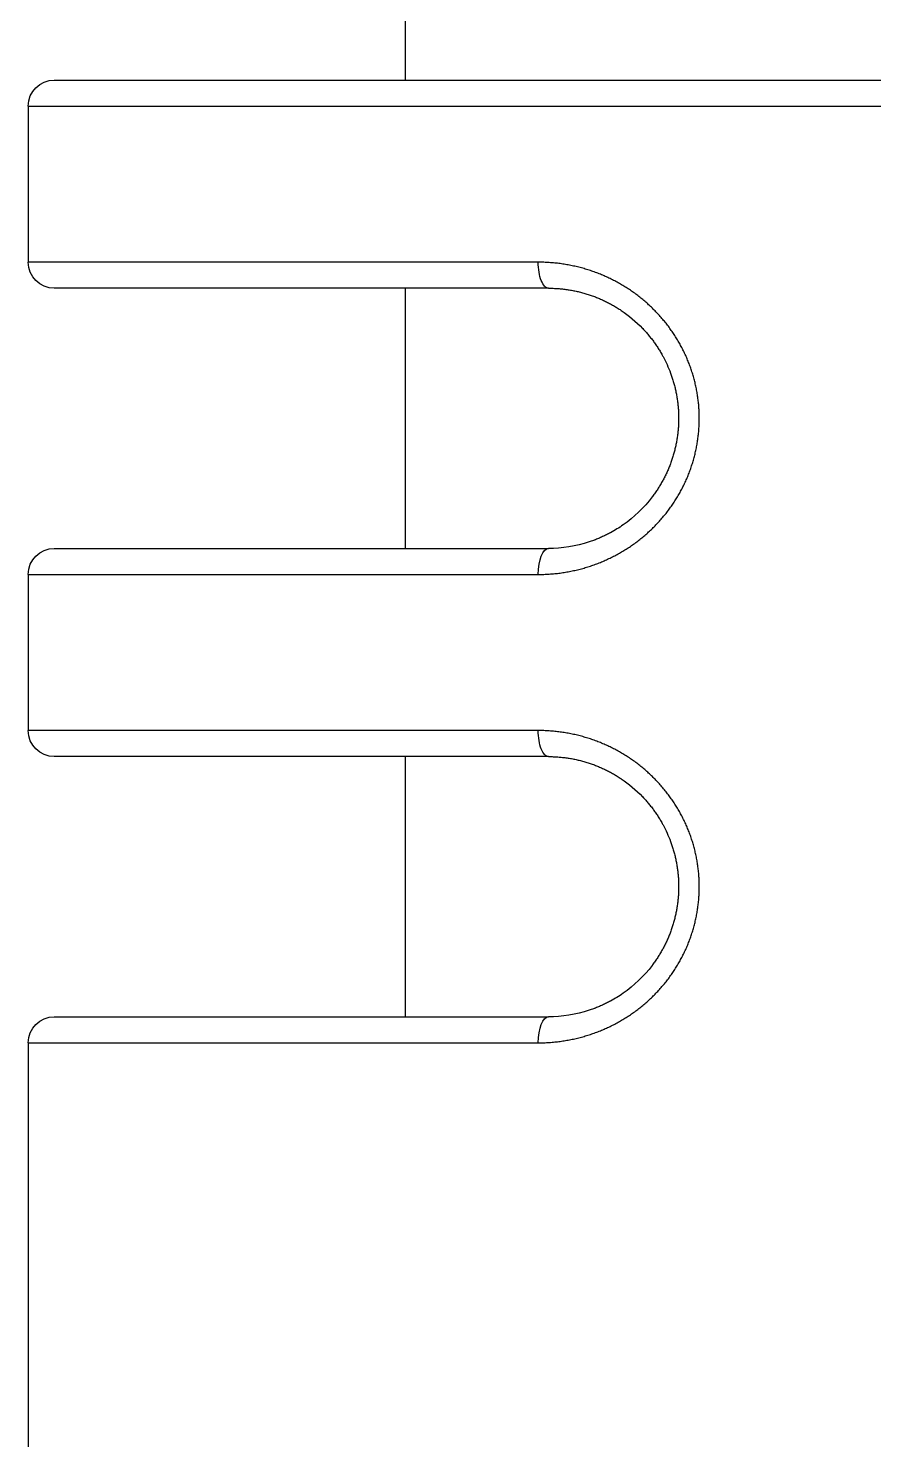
# Model space of a CAD drawing. Header units: millimetres. Extents: x 5401 to 6241, y 1473 to 2067.
# Drawn here: x 5533.2 to 5536.45, y 1608.01 to 1613.44 of the extents above; entities that cross this region are included whole.
import ezdxf

# ---------------------------------------------------------------- set-up
doc = ezdxf.new("R2010")
doc.units = ezdxf.units.MM

msp = doc.modelspace()

# ---------------------------------------------------------------- linework, layer by layer
for p, q in [((5534.6475, 1613.2368), (5534.6475, 1652.8124)), ((5533.2975, 1613.2368), (5539.5975, 1613.2368)), ((5533.1975, 1613.1368), (5539.6975, 1613.1368)), ((5533.1975, 1613.1368), (5533.1975, 1612.5368)), ((5535.1578, 1612.5368), (5533.1975, 1612.5368)), ((5535.1975, 1612.4368), (5533.2975, 1612.4368)), ((5534.6475, 1611.4368), (5534.6475, 1612.4368)), ((5533.2975, 1611.4368), (5535.1975, 1611.4368)), ((5533.1975, 1611.3368), (5535.1578, 1611.3368)), ((5533.1975, 1611.3368), (5533.1975, 1610.7368)), ((5535.1578, 1610.7368), (5533.1975, 1610.7368)), ((5535.1975, 1610.6368), (5533.2975, 1610.6368)), ((5534.6475, 1609.6368), (5534.6475, 1610.6368)), ((5533.2975, 1609.6368), (5535.1975, 1609.6368)), ((5533.1975, 1609.5368), (5535.1578, 1609.5368)), ((5533.1975, 1609.5368), (5533.1975, 1607.4368))]:
    msp.add_line(p, q)
at = {"extrusion": (0, 0, -1)}
for centre, start, end in [((-5533.2975, 1613.1368), 0, 90), ((-5533.2975, 1612.5368), 270, 0), ((-5533.2975, 1611.3368), 0, 90), ((-5533.2975, 1610.7368), 270, 0), ((-5533.2975, 1609.5368), 0, 90)]:
    msp.add_arc(centre, 0.1, start, end, dxfattribs=at)
for centre, start_param, end_param in [((5535.1975, 1612.5368), 0.000007, 1.570808), ((5535.1975, 1611.3368), 1.570796, 3.141589), ((5535.1975, 1610.7368), 0.000009, 1.570808), ((5535.1975, 1609.5368), 1.570796, 3.141589)]:
    msp.add_ellipse(centre, major_axis=(0, -0.1), ratio=0.396825, start_param=start_param, end_param=end_param, dxfattribs=at)
for points, knots in [([(5535.1578, 1611.3368), (5535.1613, 1611.3368), (5535.1684, 1611.3368), (5535.179, 1611.3371), (5535.1896, 1611.3375), (5535.2002, 1611.3382), (5535.2108, 1611.3389), (5535.2213, 1611.3399), (5535.2317, 1611.341), (5535.2422, 1611.3423), (5535.2525, 1611.3438), (5535.2629, 1611.3455), (5535.2732, 1611.3473), (5535.2834, 1611.3492), (5535.2936, 1611.3514), (5535.3037, 1611.3537), (5535.3138, 1611.3561), (5535.3238, 1611.3587), (5535.3337, 1611.3615), (5535.3436, 1611.3644), (5535.3534, 1611.3675), (5535.3632, 1611.3707), (5535.3728, 1611.3741), (5535.3824, 1611.3776), (5535.3919, 1611.3813), (5535.4014, 1611.3851), (5535.4107, 1611.3891), (5535.42, 1611.3932), (5535.4292, 1611.3975), (5535.4384, 1611.4019), (5535.4474, 1611.4064), (5535.4563, 1611.4111), (5535.4652, 1611.4159), (5535.4739, 1611.4209), (5535.4826, 1611.426), (5535.4912, 1611.4312), (5535.4996, 1611.4365), (5535.508, 1611.442), (5535.5163, 1611.4476), (5535.5244, 1611.4533), (5535.5325, 1611.4591), (5535.5404, 1611.4651), (5535.5483, 1611.4712), (5535.556, 1611.4774), (5535.5636, 1611.4837), (5535.5712, 1611.4901), (5535.5786, 1611.4966), (5535.5858, 1611.5033), (5535.593, 1611.51), (5535.6, 1611.5169), (5535.607, 1611.5239), (5535.6138, 1611.5309), (5535.6204, 1611.5381), (5535.627, 1611.5453), (5535.6334, 1611.5527), (5535.6398, 1611.5602), (5535.6459, 1611.5678), (5535.652, 1611.5754), (5535.658, 1611.5832), (5535.6638, 1611.591), (5535.6694, 1611.5989), (5535.675, 1611.607), (5535.6803, 1611.615), (5535.6856, 1611.6232), (5535.6907, 1611.6314), (5535.6957, 1611.6397), (5535.7005, 1611.6481), (5535.7052, 1611.6565), (5535.7097, 1611.665), (5535.7142, 1611.6736), (5535.7184, 1611.6823), (5535.7225, 1611.691), (5535.7265, 1611.6998), (5535.7304, 1611.7086), (5535.734, 1611.7175), (5535.7376, 1611.7264), (5535.741, 1611.7354), (5535.7442, 1611.7445), (5535.7473, 1611.7536), (5535.7502, 1611.7627), (5535.753, 1611.7719), (5535.7557, 1611.7811), (5535.7582, 1611.7904), (5535.7605, 1611.7996), (5535.7627, 1611.8089), (5535.7647, 1611.8183), (5535.7665, 1611.8277), (5535.7683, 1611.8371), (5535.7698, 1611.8465), (5535.7712, 1611.856), (5535.7725, 1611.8654), (5535.7736, 1611.8749), (5535.7745, 1611.8844), (5535.7753, 1611.8939), (5535.7759, 1611.9035), (5535.7764, 1611.913), (5535.7767, 1611.9225), (5535.7768, 1611.932), (5535.7768, 1611.9416), (5535.7767, 1611.9511), (5535.7764, 1611.9607), (5535.7759, 1611.9702), (5535.7753, 1611.9798), (5535.7745, 1611.9893), (5535.7735, 1611.9988), (5535.7725, 1612.0083), (5535.7712, 1612.0177), (5535.7698, 1612.0272), (5535.7683, 1612.0366), (5535.7665, 1612.0459), (5535.7647, 1612.0553), (5535.7627, 1612.0646), (5535.7605, 1612.0739), (5535.7582, 1612.0832), (5535.7557, 1612.0925), (5535.753, 1612.1017), (5535.7502, 1612.1109), (5535.7473, 1612.12), (5535.7442, 1612.1291), (5535.7409, 1612.1382), (5535.7376, 1612.1472), (5535.734, 1612.1561), (5535.7303, 1612.165), (5535.7265, 1612.1738), (5535.7225, 1612.1826), (5535.7184, 1612.1913), (5535.7142, 1612.1999), (5535.7097, 1612.2085), (5535.7052, 1612.217), (5535.7005, 1612.2255), (5535.6957, 1612.2339), (5535.6907, 1612.2422), (5535.6856, 1612.2504), (5535.6803, 1612.2586), (5535.6749, 1612.2666), (5535.6694, 1612.2746), (5535.6637, 1612.2826), (5535.6579, 1612.2904), (5535.652, 1612.2981), (5535.646, 1612.3058), (5535.6398, 1612.3133), (5535.6335, 1612.3208), (5535.627, 1612.3282), (5535.6205, 1612.3354), (5535.6138, 1612.3426), (5535.607, 1612.3496), (5535.6001, 1612.3566), (5535.5931, 1612.3634), (5535.5859, 1612.3702), (5535.5786, 1612.3768), (5535.5712, 1612.3834), (5535.5637, 1612.3898), (5535.5561, 1612.3961), (5535.5483, 1612.4023), (5535.5405, 1612.4084), (5535.5325, 1612.4144), (5535.5245, 1612.4202), (5535.5163, 1612.4259), (5535.5081, 1612.4315), (5535.4997, 1612.437), (5535.4912, 1612.4423), (5535.4827, 1612.4476), (5535.474, 1612.4526), (5535.4652, 1612.4576), (5535.4564, 1612.4624), (5535.4474, 1612.4671), (5535.4384, 1612.4716), (5535.4293, 1612.476), (5535.4201, 1612.4803), (5535.4108, 1612.4844), (5535.4014, 1612.4884), (5535.392, 1612.4922), (5535.3824, 1612.4959), (5535.3728, 1612.4994), (5535.3632, 1612.5028), (5535.3534, 1612.5061), (5535.3436, 1612.5091), (5535.3337, 1612.5121), (5535.3238, 1612.5148), (5535.3137, 1612.5175), (5535.3037, 1612.5199), (5535.2935, 1612.5222), (5535.2834, 1612.5243), (5535.2731, 1612.5263), (5535.2628, 1612.5281), (5535.2525, 1612.5297), (5535.2421, 1612.5312), (5535.2317, 1612.5325), (5535.2212, 1612.5336), (5535.2107, 1612.5346), (5535.2002, 1612.5354), (5535.1896, 1612.536), (5535.179, 1612.5365), (5535.1684, 1612.5367), (5535.1613, 1612.5368), (5535.1578, 1612.5368)], [0, 0, 0, 0, 0.0051813, 0.0103627, 0.015544, 0.0207254, 0.0259067, 0.0310881, 0.0362694, 0.0414508, 0.0466321, 0.0518135, 0.0569948, 0.0621762, 0.0673575, 0.0725389, 0.0777202, 0.0829016, 0.0880829, 0.0932642, 0.0984456, 0.1036269, 0.1088083, 0.1139896, 0.119171, 0.1243523, 0.1295337, 0.134715, 0.1398964, 0.1450777, 0.1502591, 0.1554404, 0.1606218, 0.1658031, 0.1709845, 0.1761658, 0.1813472, 0.1865285, 0.1917098, 0.1968912, 0.2020725, 0.2072539, 0.2124352, 0.2176166, 0.2227979, 0.2279793, 0.2331606, 0.238342, 0.2435233, 0.2487047, 0.253886, 0.2590674, 0.2642487, 0.2694301, 0.2746114, 0.2797927, 0.2849741, 0.2901554, 0.2953368, 0.3005181, 0.3056995, 0.3108808, 0.3160622, 0.3212435, 0.3264249, 0.3316062, 0.3367876, 0.3419689, 0.3471503, 0.3523316, 0.357513, 0.3626943, 0.3678756, 0.373057, 0.3782383, 0.3834197, 0.388601, 0.3937824, 0.3989637, 0.4041451, 0.4093264, 0.4145078, 0.4196891, 0.4248705, 0.4300518, 0.4352332, 0.4404145, 0.4455959, 0.4507772, 0.4559585, 0.4611399, 0.4663212, 0.4715026, 0.4766839, 0.4818653, 0.4870466, 0.492228, 0.4974093, 0.5025907, 0.507772, 0.5129534, 0.5181347, 0.5233161, 0.5284974, 0.5336788, 0.5388601, 0.5440415, 0.5492228, 0.5544041, 0.5595855, 0.5647668, 0.5699482, 0.5751295, 0.5803109, 0.5854922, 0.5906736, 0.5958549, 0.6010363, 0.6062176, 0.611399, 0.6165803, 0.6217617, 0.626943, 0.6321244, 0.6373057, 0.642487, 0.6476684, 0.6528497, 0.6580311, 0.6632124, 0.6683938, 0.6735751, 0.6787565, 0.6839378, 0.6891192, 0.6943005, 0.6994819, 0.7046632, 0.7098446, 0.7150259, 0.7202073, 0.7253886, 0.7305699, 0.7357513, 0.7409326, 0.746114, 0.7512953, 0.7564767, 0.761658, 0.7668394, 0.7720207, 0.7772021, 0.7823834, 0.7875648, 0.7927461, 0.7979275, 0.8031088, 0.8082902, 0.8134715, 0.8186528, 0.8238342, 0.8290155, 0.8341969, 0.8393782, 0.8445596, 0.8497409, 0.8549223, 0.8601036, 0.865285, 0.8704663, 0.8756477, 0.880829, 0.8860104, 0.8911917, 0.8963731, 0.9015544, 0.9067358, 0.9119171, 0.9170984, 0.9222798, 0.9274611, 0.9326425, 0.9378238, 0.9430052, 0.9481865, 0.9533679, 0.9585492, 0.9637306, 0.9689119, 0.9740933, 0.9792746, 0.984456, 0.9896373, 0.9948187, 1, 1, 1, 1]), ([(5535.1975, 1612.4368), (5535.2005, 1612.4368), (5535.2065, 1612.4367), (5535.2154, 1612.4365), (5535.2243, 1612.4361), (5535.2332, 1612.4355), (5535.2421, 1612.4348), (5535.2509, 1612.4339), (5535.2597, 1612.4329), (5535.2685, 1612.4317), (5535.2772, 1612.4304), (5535.2858, 1612.4289), (5535.2945, 1612.4273), (5535.303, 1612.4255), (5535.3115, 1612.4236), (5535.32, 1612.4216), (5535.3284, 1612.4194), (5535.3368, 1612.417), (5535.3451, 1612.4145), (5535.3533, 1612.4119), (5535.3615, 1612.4091), (5535.3696, 1612.4062), (5535.3777, 1612.4032), (5535.3857, 1612.4), (5535.3936, 1612.3967), (5535.4014, 1612.3933), (5535.4092, 1612.3898), (5535.4169, 1612.3861), (5535.4246, 1612.3823), (5535.4321, 1612.3783), (5535.4396, 1612.3743), (5535.447, 1612.3701), (5535.4543, 1612.3658), (5535.4616, 1612.3614), (5535.4687, 1612.3568), (5535.4738, 1612.3535), (5535.4764, 1612.3517), (5535.4767, 1612.3515)], [0.0000003, 0.0000003, 0.0000003, 0.0000003, 0.0108696, 0.0217391, 0.0326087, 0.0434783, 0.0543478, 0.0652174, 0.076087, 0.0869565, 0.0978261, 0.1086957, 0.1195652, 0.1304348, 0.1413043, 0.1521739, 0.1630435, 0.173913, 0.1847826, 0.1956522, 0.2065217, 0.2173913, 0.2282609, 0.2391304, 0.25, 0.2608696, 0.2717391, 0.2826087, 0.2934783, 0.3043478, 0.3152174, 0.326087, 0.3369565, 0.3478261, 0.3586957, 0.3695652, 0.371007, 0.371007, 0.371007, 0.371007]), ([(5535.5589, 1612.2823), (5535.5591, 1612.282), (5535.5613, 1612.2798), (5535.5654, 1612.2754), (5535.571, 1612.2692), (5535.5766, 1612.2629), (5535.582, 1612.2564), (5535.5873, 1612.2499), (5535.5925, 1612.2433), (5535.5977, 1612.2366), (5535.6027, 1612.2298), (5535.6075, 1612.2229), (5535.6123, 1612.216), (5535.617, 1612.2089), (5535.6215, 1612.2018), (5535.6259, 1612.1946), (5535.6302, 1612.1873), (5535.6341, 1612.1805), (5535.6365, 1612.1762), (5535.6375, 1612.1743)], [0.5095942, 0.5095942, 0.5095942, 0.5095942, 0.5108696, 0.5217391, 0.5326087, 0.5434783, 0.5543478, 0.5652174, 0.576087, 0.5869565, 0.5978261, 0.6086957, 0.6195652, 0.6304348, 0.6413043, 0.6521739, 0.6630435, 0.673913, 0.6823139, 0.6823139, 0.6823139, 0.6823139]), ([(5535.6662, 1612.1108), (5535.6672, 1612.1082), (5535.6691, 1612.103), (5535.6718, 1612.095), (5535.6744, 1612.087), (5535.6769, 1612.0789), (5535.6792, 1612.0707), (5535.6814, 1612.0625), (5535.6835, 1612.0543), (5535.6854, 1612.0461), (5535.6872, 1612.0378), (5535.6888, 1612.0295), (5535.6903, 1612.0212), (5535.6917, 1612.0128), (5535.6929, 1612.0044), (5535.694, 1611.996), (5535.6949, 1611.9876), (5535.6957, 1611.9791), (5535.6964, 1611.9707), (5535.6969, 1611.9622), (5535.6972, 1611.9537), (5535.6974, 1611.9452), (5535.6975, 1611.9396), (5535.6975, 1611.9368)], [0.7719771, 0.7719771, 0.7719771, 0.7719771, 0.7826087, 0.7934783, 0.8043478, 0.8152174, 0.826087, 0.8369565, 0.8478261, 0.8586957, 0.8695652, 0.8804348, 0.8913043, 0.9021739, 0.9130435, 0.923913, 0.9347826, 0.9456522, 0.9565217, 0.9673913, 0.9782609, 0.9891304, 1, 1, 1, 1]), ([(5535.6975, 1611.9368), (5535.6975, 1611.9339), (5535.6975, 1611.9311), (5535.6974, 1611.9283), (5535.6974, 1611.9254), (5535.6973, 1611.9226), (5535.6972, 1611.9198), (5535.6971, 1611.917), (5535.697, 1611.9141), (5535.6968, 1611.9113), (5535.6967, 1611.9085), (5535.6965, 1611.9057), (5535.6963, 1611.9028), (5535.6961, 1611.9), (5535.6959, 1611.8972), (5535.6957, 1611.8944), (5535.6954, 1611.8916), (5535.6952, 1611.8888), (5535.6949, 1611.886), (5535.6946, 1611.8831), (5535.6943, 1611.8803), (5535.694, 1611.8775), (5535.6936, 1611.8747), (5535.6933, 1611.8719), (5535.6929, 1611.8691), (5535.6925, 1611.8663), (5535.6921, 1611.8635), (5535.6917, 1611.8607), (5535.6912, 1611.8579), (5535.6908, 1611.8551), (5535.6903, 1611.8523), (5535.6898, 1611.8496), (5535.6893, 1611.8468), (5535.6888, 1611.844), (5535.6883, 1611.8412), (5535.6877, 1611.8384), (5535.6872, 1611.8357), (5535.6866, 1611.8329), (5535.686, 1611.8302), (5535.6854, 1611.8274), (5535.6848, 1611.8246), (5535.6841, 1611.8219), (5535.6834, 1611.8192), (5535.6828, 1611.8164), (5535.6821, 1611.8137), (5535.6814, 1611.8109), (5535.6807, 1611.8082), (5535.6799, 1611.8055), (5535.6792, 1611.8028), (5535.6784, 1611.8), (5535.6776, 1611.7973), (5535.6768, 1611.7946), (5535.676, 1611.7919), (5535.6752, 1611.7892), (5535.6744, 1611.7865), (5535.6735, 1611.7838), (5535.6726, 1611.7811), (5535.6718, 1611.7785), (5535.6709, 1611.7758), (5535.6699, 1611.7731), (5535.669, 1611.7705), (5535.6681, 1611.7678), (5535.6671, 1611.7651), (5535.6661, 1611.7625), (5535.6651, 1611.7599), (5535.6641, 1611.7572), (5535.6631, 1611.7546), (5535.6621, 1611.752), (5535.661, 1611.7494), (5535.66, 1611.7467), (5535.6589, 1611.7441), (5535.6578, 1611.7415), (5535.6567, 1611.739), (5535.6556, 1611.7364), (5535.6544, 1611.7338), (5535.6533, 1611.7312), (5535.6521, 1611.7287), (5535.6509, 1611.7261), (5535.6497, 1611.7235), (5535.6485, 1611.721), (5535.6473, 1611.7185), (5535.6461, 1611.7159), (5535.6448, 1611.7134), (5535.6436, 1611.7109), (5535.6423, 1611.7084), (5535.641, 1611.7059), (5535.6397, 1611.7034), (5535.6384, 1611.7009), (5535.637, 1611.6984), (5535.6357, 1611.696), (5535.6343, 1611.6935), (5535.6329, 1611.691), (5535.6315, 1611.6886), (5535.6301, 1611.6862), (5535.6287, 1611.6837), (5535.6273, 1611.6813), (5535.6258, 1611.6789), (5535.6244, 1611.6765), (5535.6229, 1611.6741), (5535.6214, 1611.6717), (5535.6199, 1611.6693), (5535.6184, 1611.667), (5535.6169, 1611.6646), (5535.6154, 1611.6622), (5535.6138, 1611.6599), (5535.6123, 1611.6576), (5535.6107, 1611.6552), (5535.6091, 1611.6529), (5535.6075, 1611.6506), (5535.6059, 1611.6483), (5535.6042, 1611.646), (5535.6026, 1611.6437), (5535.601, 1611.6414), (5535.5993, 1611.6392), (5535.5976, 1611.6369), (5535.597, 1611.6361), (5535.5964, 1611.6353), (5535.5958, 1611.6345)], [0, 0, 0, 0, 0.0108696, 0.0108696, 0.0108696, 0.0217391, 0.0217391, 0.0217391, 0.0326087, 0.0326087, 0.0326087, 0.0434783, 0.0434783, 0.0434783, 0.0543478, 0.0543478, 0.0543478, 0.0652174, 0.0652174, 0.0652174, 0.076087, 0.076087, 0.076087, 0.0869565, 0.0869565, 0.0869565, 0.0978261, 0.0978261, 0.0978261, 0.1086957, 0.1086957, 0.1086957, 0.1195652, 0.1195652, 0.1195652, 0.1304348, 0.1304348, 0.1304348, 0.1413043, 0.1413043, 0.1413043, 0.1521739, 0.1521739, 0.1521739, 0.1630435, 0.1630435, 0.1630435, 0.173913, 0.173913, 0.173913, 0.1847826, 0.1847826, 0.1847826, 0.1956522, 0.1956522, 0.1956522, 0.2065217, 0.2065217, 0.2065217, 0.2173913, 0.2173913, 0.2173913, 0.2282609, 0.2282609, 0.2282609, 0.2391304, 0.2391304, 0.2391304, 0.25, 0.25, 0.25, 0.2608696, 0.2608696, 0.2608696, 0.2717391, 0.2717391, 0.2717391, 0.2826087, 0.2826087, 0.2826087, 0.2934783, 0.2934783, 0.2934783, 0.3043478, 0.3043478, 0.3043478, 0.3152174, 0.3152174, 0.3152174, 0.326087, 0.326087, 0.326087, 0.3369565, 0.3369565, 0.3369565, 0.3478261, 0.3478261, 0.3478261, 0.3586957, 0.3586957, 0.3586957, 0.3695652, 0.3695652, 0.3695652, 0.3804348, 0.3804348, 0.3804348, 0.3913043, 0.3913043, 0.3913043, 0.4021739, 0.4021739, 0.4021739, 0.4130435, 0.4130435, 0.4130435, 0.4169062, 0.4169062, 0.4169062, 0.4169062]), ([(5535.5958, 1611.6345), (5535.5642, 1611.5929), (5535.5258, 1611.5562), (5535.4685, 1611.5162), (5535.4524, 1611.5063), (5535.436, 1611.4973)], [0, 0, 0, 0, 0.01594808, 0.01594808, 0.02186984, 0.02186984, 0.02186984, 0.02186984]), ([(5535.436, 1611.4973), (5535.4347, 1611.4966), (5535.4334, 1611.4959), (5535.4321, 1611.4952), (5535.4296, 1611.4939), (5535.427, 1611.4926), (5535.4245, 1611.4913), (5535.422, 1611.49), (5535.4194, 1611.4887), (5535.4169, 1611.4875), (5535.4143, 1611.4862), (5535.4117, 1611.485), (5535.4092, 1611.4838), (5535.4066, 1611.4826), (5535.404, 1611.4814), (5535.4014, 1611.4802), (5535.3988, 1611.4791), (5535.3962, 1611.4779), (5535.3935, 1611.4768), (5535.3909, 1611.4757), (5535.3883, 1611.4746), (5535.3856, 1611.4735), (5535.383, 1611.4725), (5535.3803, 1611.4714), (5535.3777, 1611.4704), (5535.3763, 1611.4698), (5535.3749, 1611.4693), (5535.3735, 1611.4688)], [0.6899474, 0.6899474, 0.6899474, 0.6899474, 0.69565217, 0.69565217, 0.69565217, 0.70652174, 0.70652174, 0.70652174, 0.7173913, 0.7173913, 0.7173913, 0.72826087, 0.72826087, 0.72826087, 0.73913043, 0.73913043, 0.73913043, 0.75, 0.75, 0.75, 0.76086957, 0.76086957, 0.76086957, 0.77173913, 0.77173913, 0.77173913, 0.77733645, 0.77733645, 0.77733645, 0.77733645]), ([(5535.3735, 1611.4688), (5535.3223, 1611.4495), (5535.2685, 1611.4391), (5535.2099, 1611.4369), (5535.2037, 1611.4368), (5535.1975, 1611.4368)], [0, 0, 0, 0, 0.0176229, 0.0176229, 0.0197268, 0.0197268, 0.0197268, 0.0197268]), ([(5535.1578, 1609.5368), (5535.1613, 1609.5368), (5535.1684, 1609.5368), (5535.179, 1609.5371), (5535.1896, 1609.5375), (5535.2002, 1609.5382), (5535.2108, 1609.5389), (5535.2213, 1609.5399), (5535.2317, 1609.541), (5535.2422, 1609.5423), (5535.2525, 1609.5438), (5535.2629, 1609.5455), (5535.2732, 1609.5473), (5535.2834, 1609.5492), (5535.2936, 1609.5514), (5535.3037, 1609.5537), (5535.3138, 1609.5561), (5535.3238, 1609.5587), (5535.3337, 1609.5615), (5535.3436, 1609.5644), (5535.3534, 1609.5675), (5535.3632, 1609.5707), (5535.3728, 1609.5741), (5535.3824, 1609.5776), (5535.3919, 1609.5813), (5535.4014, 1609.5851), (5535.4107, 1609.5891), (5535.42, 1609.5932), (5535.4292, 1609.5975), (5535.4384, 1609.6019), (5535.4474, 1609.6064), (5535.4563, 1609.6111), (5535.4652, 1609.6159), (5535.4739, 1609.6209), (5535.4826, 1609.626), (5535.4912, 1609.6312), (5535.4996, 1609.6365), (5535.508, 1609.642), (5535.5163, 1609.6476), (5535.5244, 1609.6533), (5535.5325, 1609.6591), (5535.5404, 1609.6651), (5535.5483, 1609.6712), (5535.556, 1609.6774), (5535.5636, 1609.6837), (5535.5712, 1609.6901), (5535.5786, 1609.6966), (5535.5858, 1609.7033), (5535.593, 1609.71), (5535.6, 1609.7169), (5535.607, 1609.7239), (5535.6138, 1609.7309), (5535.6204, 1609.7381), (5535.627, 1609.7453), (5535.6334, 1609.7527), (5535.6398, 1609.7602), (5535.6459, 1609.7678), (5535.652, 1609.7754), (5535.658, 1609.7832), (5535.6638, 1609.791), (5535.6694, 1609.7989), (5535.675, 1609.807), (5535.6803, 1609.815), (5535.6856, 1609.8232), (5535.6907, 1609.8314), (5535.6957, 1609.8397), (5535.7005, 1609.8481), (5535.7052, 1609.8565), (5535.7097, 1609.865), (5535.7142, 1609.8736), (5535.7184, 1609.8823), (5535.7225, 1609.891), (5535.7265, 1609.8998), (5535.7304, 1609.9086), (5535.734, 1609.9175), (5535.7376, 1609.9264), (5535.741, 1609.9354), (5535.7442, 1609.9445), (5535.7473, 1609.9536), (5535.7502, 1609.9627), (5535.753, 1609.9719), (5535.7557, 1609.9811), (5535.7582, 1609.9904), (5535.7605, 1609.9996), (5535.7627, 1610.0089), (5535.7647, 1610.0183), (5535.7665, 1610.0277), (5535.7683, 1610.0371), (5535.7698, 1610.0465), (5535.7712, 1610.056), (5535.7725, 1610.0654), (5535.7736, 1610.0749), (5535.7745, 1610.0844), (5535.7753, 1610.0939), (5535.7759, 1610.1035), (5535.7764, 1610.113), (5535.7767, 1610.1225), (5535.7768, 1610.132), (5535.7768, 1610.1416), (5535.7767, 1610.1511), (5535.7764, 1610.1607), (5535.7759, 1610.1702), (5535.7753, 1610.1798), (5535.7745, 1610.1893), (5535.7735, 1610.1988), (5535.7725, 1610.2083), (5535.7712, 1610.2177), (5535.7698, 1610.2272), (5535.7683, 1610.2366), (5535.7665, 1610.2459), (5535.7647, 1610.2553), (5535.7627, 1610.2646), (5535.7605, 1610.2739), (5535.7582, 1610.2832), (5535.7557, 1610.2925), (5535.753, 1610.3017), (5535.7502, 1610.3109), (5535.7473, 1610.32), (5535.7442, 1610.3291), (5535.7409, 1610.3382), (5535.7376, 1610.3472), (5535.734, 1610.3561), (5535.7303, 1610.365), (5535.7265, 1610.3738), (5535.7225, 1610.3826), (5535.7184, 1610.3913), (5535.7142, 1610.3999), (5535.7097, 1610.4085), (5535.7052, 1610.417), (5535.7005, 1610.4255), (5535.6957, 1610.4339), (5535.6907, 1610.4422), (5535.6856, 1610.4504), (5535.6803, 1610.4586), (5535.6749, 1610.4666), (5535.6694, 1610.4746), (5535.6637, 1610.4826), (5535.6579, 1610.4904), (5535.652, 1610.4981), (5535.646, 1610.5058), (5535.6398, 1610.5133), (5535.6335, 1610.5208), (5535.627, 1610.5282), (5535.6205, 1610.5354), (5535.6138, 1610.5426), (5535.607, 1610.5496), (5535.6001, 1610.5566), (5535.5931, 1610.5634), (5535.5859, 1610.5702), (5535.5786, 1610.5768), (5535.5712, 1610.5834), (5535.5637, 1610.5898), (5535.5561, 1610.5961), (5535.5483, 1610.6023), (5535.5405, 1610.6084), (5535.5325, 1610.6144), (5535.5245, 1610.6202), (5535.5163, 1610.6259), (5535.5081, 1610.6315), (5535.4997, 1610.637), (5535.4912, 1610.6423), (5535.4827, 1610.6476), (5535.474, 1610.6526), (5535.4652, 1610.6576), (5535.4564, 1610.6624), (5535.4474, 1610.6671), (5535.4384, 1610.6716), (5535.4293, 1610.676), (5535.4201, 1610.6803), (5535.4108, 1610.6844), (5535.4014, 1610.6884), (5535.392, 1610.6922), (5535.3824, 1610.6959), (5535.3728, 1610.6994), (5535.3632, 1610.7028), (5535.3534, 1610.7061), (5535.3436, 1610.7091), (5535.3337, 1610.7121), (5535.3238, 1610.7148), (5535.3137, 1610.7175), (5535.3037, 1610.7199), (5535.2935, 1610.7222), (5535.2834, 1610.7243), (5535.2731, 1610.7263), (5535.2628, 1610.7281), (5535.2525, 1610.7297), (5535.2421, 1610.7312), (5535.2317, 1610.7325), (5535.2212, 1610.7336), (5535.2107, 1610.7346), (5535.2002, 1610.7354), (5535.1896, 1610.736), (5535.179, 1610.7365), (5535.1684, 1610.7367), (5535.1613, 1610.7368), (5535.1578, 1610.7368)], [0, 0, 0, 0, 0.0051813, 0.0103627, 0.015544, 0.0207254, 0.0259067, 0.0310881, 0.0362694, 0.0414508, 0.0466321, 0.0518135, 0.0569948, 0.0621762, 0.0673575, 0.0725389, 0.0777202, 0.0829016, 0.0880829, 0.0932642, 0.0984456, 0.1036269, 0.1088083, 0.1139896, 0.119171, 0.1243523, 0.1295337, 0.134715, 0.1398964, 0.1450777, 0.1502591, 0.1554404, 0.1606218, 0.1658031, 0.1709845, 0.1761658, 0.1813472, 0.1865285, 0.1917098, 0.1968912, 0.2020725, 0.2072539, 0.2124352, 0.2176166, 0.2227979, 0.2279793, 0.2331606, 0.238342, 0.2435233, 0.2487047, 0.253886, 0.2590674, 0.2642487, 0.2694301, 0.2746114, 0.2797927, 0.2849741, 0.2901554, 0.2953368, 0.3005181, 0.3056995, 0.3108808, 0.3160622, 0.3212435, 0.3264249, 0.3316062, 0.3367876, 0.3419689, 0.3471503, 0.3523316, 0.357513, 0.3626943, 0.3678756, 0.373057, 0.3782383, 0.3834197, 0.388601, 0.3937824, 0.3989637, 0.4041451, 0.4093264, 0.4145078, 0.4196891, 0.4248705, 0.4300518, 0.4352332, 0.4404145, 0.4455959, 0.4507772, 0.4559585, 0.4611399, 0.4663212, 0.4715026, 0.4766839, 0.4818653, 0.4870466, 0.492228, 0.4974093, 0.5025907, 0.507772, 0.5129534, 0.5181347, 0.5233161, 0.5284974, 0.5336788, 0.5388601, 0.5440415, 0.5492228, 0.5544041, 0.5595855, 0.5647668, 0.5699482, 0.5751295, 0.5803109, 0.5854922, 0.5906736, 0.5958549, 0.6010363, 0.6062176, 0.611399, 0.6165803, 0.6217617, 0.626943, 0.6321244, 0.6373057, 0.642487, 0.6476684, 0.6528497, 0.6580311, 0.6632124, 0.6683938, 0.6735751, 0.6787565, 0.6839378, 0.6891192, 0.6943005, 0.6994819, 0.7046632, 0.7098446, 0.7150259, 0.7202073, 0.7253886, 0.7305699, 0.7357513, 0.7409326, 0.746114, 0.7512953, 0.7564767, 0.761658, 0.7668394, 0.7720207, 0.7772021, 0.7823834, 0.7875648, 0.7927461, 0.7979275, 0.8031088, 0.8082902, 0.8134715, 0.8186528, 0.8238342, 0.8290155, 0.8341969, 0.8393782, 0.8445596, 0.8497409, 0.8549223, 0.8601036, 0.865285, 0.8704663, 0.8756477, 0.880829, 0.8860104, 0.8911917, 0.8963731, 0.9015544, 0.9067358, 0.9119171, 0.9170984, 0.9222798, 0.9274611, 0.9326425, 0.9378238, 0.9430052, 0.9481865, 0.9533679, 0.9585492, 0.9637306, 0.9689119, 0.9740933, 0.9792746, 0.984456, 0.9896373, 0.9948187, 1, 1, 1, 1]), ([(5535.1975, 1610.6368), (5535.2005, 1610.6368), (5535.2065, 1610.6367), (5535.2154, 1610.6365), (5535.2243, 1610.6361), (5535.2332, 1610.6355), (5535.2421, 1610.6348), (5535.2509, 1610.6339), (5535.2597, 1610.6329), (5535.2685, 1610.6317), (5535.2772, 1610.6304), (5535.2858, 1610.6289), (5535.2945, 1610.6273), (5535.303, 1610.6255), (5535.3115, 1610.6236), (5535.32, 1610.6216), (5535.3284, 1610.6194), (5535.3368, 1610.617), (5535.3451, 1610.6145), (5535.3533, 1610.6119), (5535.3615, 1610.6091), (5535.3696, 1610.6062), (5535.3777, 1610.6032), (5535.3857, 1610.6), (5535.3936, 1610.5967), (5535.4014, 1610.5933), (5535.4092, 1610.5898), (5535.4169, 1610.5861), (5535.4246, 1610.5823), (5535.4321, 1610.5783), (5535.4396, 1610.5743), (5535.447, 1610.5701), (5535.4543, 1610.5658), (5535.4616, 1610.5614), (5535.4687, 1610.5568), (5535.4738, 1610.5535), (5535.4764, 1610.5517), (5535.4767, 1610.5515)], [0.0000004, 0.0000004, 0.0000004, 0.0000004, 0.0108696, 0.0217391, 0.0326087, 0.0434783, 0.0543478, 0.0652174, 0.076087, 0.0869565, 0.0978261, 0.1086957, 0.1195652, 0.1304348, 0.1413043, 0.1521739, 0.1630435, 0.173913, 0.1847826, 0.1956522, 0.2065217, 0.2173913, 0.2282609, 0.2391304, 0.25, 0.2608696, 0.2717391, 0.2826087, 0.2934783, 0.3043478, 0.3152174, 0.326087, 0.3369565, 0.3478261, 0.3586957, 0.3695652, 0.371007, 0.371007, 0.371007, 0.371007]), ([(5535.5589, 1610.4823), (5535.5591, 1610.482), (5535.5613, 1610.4798), (5535.5654, 1610.4754), (5535.571, 1610.4692), (5535.5766, 1610.4629), (5535.582, 1610.4564), (5535.5873, 1610.4499), (5535.5925, 1610.4433), (5535.5977, 1610.4366), (5535.6027, 1610.4298), (5535.6075, 1610.4229), (5535.6123, 1610.416), (5535.617, 1610.4089), (5535.6215, 1610.4018), (5535.6259, 1610.3946), (5535.6302, 1610.3873), (5535.6341, 1610.3805), (5535.6365, 1610.3762), (5535.6375, 1610.3743)], [0.5095942, 0.5095942, 0.5095942, 0.5095942, 0.5108696, 0.5217391, 0.5326087, 0.5434783, 0.5543478, 0.5652174, 0.576087, 0.5869565, 0.5978261, 0.6086957, 0.6195652, 0.6304348, 0.6413043, 0.6521739, 0.6630435, 0.673913, 0.6823138, 0.6823138, 0.6823138, 0.6823138]), ([(5535.6662, 1610.3108), (5535.6672, 1610.3082), (5535.6691, 1610.303), (5535.6718, 1610.295), (5535.6744, 1610.287), (5535.6769, 1610.2789), (5535.6792, 1610.2707), (5535.6814, 1610.2625), (5535.6835, 1610.2543), (5535.6854, 1610.2461), (5535.6872, 1610.2378), (5535.6888, 1610.2295), (5535.6903, 1610.2212), (5535.6917, 1610.2128), (5535.6929, 1610.2044), (5535.694, 1610.196), (5535.6949, 1610.1876), (5535.6957, 1610.1791), (5535.6964, 1610.1707), (5535.6969, 1610.1622), (5535.6972, 1610.1537), (5535.6974, 1610.1452), (5535.6975, 1610.1396), (5535.6975, 1610.1368)], [0.7719771, 0.7719771, 0.7719771, 0.7719771, 0.7826087, 0.7934783, 0.8043478, 0.8152174, 0.826087, 0.8369565, 0.8478261, 0.8586957, 0.8695652, 0.8804348, 0.8913043, 0.9021739, 0.9130435, 0.923913, 0.9347826, 0.9456522, 0.9565217, 0.9673913, 0.9782609, 0.9891304, 1, 1, 1, 1]), ([(5535.6975, 1610.1368), (5535.6975, 1610.1339), (5535.6975, 1610.1311), (5535.6974, 1610.1283), (5535.6974, 1610.1254), (5535.6973, 1610.1226), (5535.6972, 1610.1198), (5535.6971, 1610.117), (5535.697, 1610.1141), (5535.6968, 1610.1113), (5535.6967, 1610.1085), (5535.6965, 1610.1057), (5535.6963, 1610.1028), (5535.6961, 1610.1), (5535.6959, 1610.0972), (5535.6957, 1610.0944), (5535.6954, 1610.0916), (5535.6952, 1610.0888), (5535.6949, 1610.086), (5535.6946, 1610.0831), (5535.6943, 1610.0803), (5535.694, 1610.0775), (5535.6936, 1610.0747), (5535.6933, 1610.0719), (5535.6929, 1610.0691), (5535.6925, 1610.0663), (5535.6921, 1610.0635), (5535.6917, 1610.0607), (5535.6912, 1610.0579), (5535.6908, 1610.0551), (5535.6903, 1610.0523), (5535.6898, 1610.0496), (5535.6893, 1610.0468), (5535.6888, 1610.044), (5535.6883, 1610.0412), (5535.6877, 1610.0384), (5535.6872, 1610.0357), (5535.6866, 1610.0329), (5535.686, 1610.0302), (5535.6854, 1610.0274), (5535.6848, 1610.0246), (5535.6841, 1610.0219), (5535.6834, 1610.0192), (5535.6828, 1610.0164), (5535.6821, 1610.0137), (5535.6814, 1610.0109), (5535.6807, 1610.0082), (5535.6799, 1610.0055), (5535.6792, 1610.0028), (5535.6784, 1610), (5535.6776, 1609.9973), (5535.6768, 1609.9946), (5535.676, 1609.9919), (5535.6752, 1609.9892), (5535.6744, 1609.9865), (5535.6735, 1609.9838), (5535.6726, 1609.9811), (5535.6718, 1609.9785), (5535.6709, 1609.9758), (5535.6699, 1609.9731), (5535.669, 1609.9705), (5535.6681, 1609.9678), (5535.6671, 1609.9651), (5535.6661, 1609.9625), (5535.6651, 1609.9599), (5535.6641, 1609.9572), (5535.6631, 1609.9546), (5535.6621, 1609.952), (5535.661, 1609.9494), (5535.66, 1609.9467), (5535.6589, 1609.9441), (5535.6578, 1609.9415), (5535.6567, 1609.939), (5535.6556, 1609.9364), (5535.6544, 1609.9338), (5535.6533, 1609.9312), (5535.6521, 1609.9287), (5535.6509, 1609.9261), (5535.6497, 1609.9235), (5535.6485, 1609.921), (5535.6473, 1609.9185), (5535.6461, 1609.9159), (5535.6448, 1609.9134), (5535.6436, 1609.9109), (5535.6423, 1609.9084), (5535.641, 1609.9059), (5535.6397, 1609.9034), (5535.6384, 1609.9009), (5535.637, 1609.8984), (5535.6357, 1609.896), (5535.6343, 1609.8935), (5535.6329, 1609.891), (5535.6315, 1609.8886), (5535.6301, 1609.8862), (5535.6287, 1609.8837), (5535.6273, 1609.8813), (5535.6258, 1609.8789), (5535.6244, 1609.8765), (5535.6229, 1609.8741), (5535.6214, 1609.8717), (5535.6199, 1609.8693), (5535.6184, 1609.867), (5535.6169, 1609.8646), (5535.6154, 1609.8622), (5535.6138, 1609.8599), (5535.6123, 1609.8576), (5535.6107, 1609.8552), (5535.6091, 1609.8529), (5535.6075, 1609.8506), (5535.6059, 1609.8483), (5535.6042, 1609.846), (5535.6026, 1609.8437), (5535.6009, 1609.8415), (5535.5993, 1609.8392), (5535.5976, 1609.8369), (5535.597, 1609.8361), (5535.5964, 1609.8353), (5535.5958, 1609.8345)], [0, 0, 0, 0, 0.0108696, 0.0108696, 0.0108696, 0.0217391, 0.0217391, 0.0217391, 0.0326087, 0.0326087, 0.0326087, 0.0434783, 0.0434783, 0.0434783, 0.0543478, 0.0543478, 0.0543478, 0.0652174, 0.0652174, 0.0652174, 0.076087, 0.076087, 0.076087, 0.0869565, 0.0869565, 0.0869565, 0.0978261, 0.0978261, 0.0978261, 0.1086957, 0.1086957, 0.1086957, 0.1195652, 0.1195652, 0.1195652, 0.1304348, 0.1304348, 0.1304348, 0.1413043, 0.1413043, 0.1413043, 0.1521739, 0.1521739, 0.1521739, 0.1630435, 0.1630435, 0.1630435, 0.173913, 0.173913, 0.173913, 0.1847826, 0.1847826, 0.1847826, 0.1956522, 0.1956522, 0.1956522, 0.2065217, 0.2065217, 0.2065217, 0.2173913, 0.2173913, 0.2173913, 0.2282609, 0.2282609, 0.2282609, 0.2391304, 0.2391304, 0.2391304, 0.25, 0.25, 0.25, 0.2608696, 0.2608696, 0.2608696, 0.2717391, 0.2717391, 0.2717391, 0.2826087, 0.2826087, 0.2826087, 0.2934783, 0.2934783, 0.2934783, 0.3043478, 0.3043478, 0.3043478, 0.3152174, 0.3152174, 0.3152174, 0.326087, 0.326087, 0.326087, 0.3369565, 0.3369565, 0.3369565, 0.3478261, 0.3478261, 0.3478261, 0.3586957, 0.3586957, 0.3586957, 0.3695652, 0.3695652, 0.3695652, 0.3804348, 0.3804348, 0.3804348, 0.3913043, 0.3913043, 0.3913043, 0.4021739, 0.4021739, 0.4021739, 0.4130435, 0.4130435, 0.4130435, 0.4169062, 0.4169062, 0.4169062, 0.4169062]), ([(5535.5958, 1609.8345), (5535.5642, 1609.7929), (5535.5258, 1609.7562), (5535.4685, 1609.7162), (5535.4524, 1609.7063), (5535.436, 1609.6973)], [0, 0, 0, 0, 0.01594808, 0.01594808, 0.02186984, 0.02186984, 0.02186984, 0.02186984]), ([(5535.3735, 1609.6688), (5535.3223, 1609.6495), (5535.2685, 1609.6391), (5535.2099, 1609.6369), (5535.2037, 1609.6368), (5535.1975, 1609.6368)], [0, 0, 0, 0, 0.0176229, 0.0176229, 0.0197268, 0.0197268, 0.0197268, 0.0197268]), ([(5535.436, 1609.6973), (5535.4347, 1609.6966), (5535.4334, 1609.6959), (5535.4321, 1609.6952), (5535.4296, 1609.6939), (5535.427, 1609.6926), (5535.4245, 1609.6913), (5535.422, 1609.69), (5535.4194, 1609.6887), (5535.4169, 1609.6875), (5535.4143, 1609.6862), (5535.4117, 1609.685), (5535.4092, 1609.6838), (5535.4066, 1609.6826), (5535.404, 1609.6814), (5535.4014, 1609.6802), (5535.3988, 1609.6791), (5535.3962, 1609.6779), (5535.3935, 1609.6768), (5535.3909, 1609.6757), (5535.3883, 1609.6746), (5535.3856, 1609.6735), (5535.383, 1609.6725), (5535.3803, 1609.6714), (5535.3777, 1609.6704), (5535.3763, 1609.6698), (5535.3749, 1609.6693), (5535.3735, 1609.6688)], [0.68994741, 0.68994741, 0.68994741, 0.68994741, 0.69565217, 0.69565217, 0.69565217, 0.70652174, 0.70652174, 0.70652174, 0.7173913, 0.7173913, 0.7173913, 0.72826087, 0.72826087, 0.72826087, 0.73913043, 0.73913043, 0.73913043, 0.75, 0.75, 0.75, 0.76086957, 0.76086957, 0.76086957, 0.77173913, 0.77173913, 0.77173913, 0.77733644, 0.77733644, 0.77733644, 0.77733644])]:
    msp.add_open_spline(points, degree=3, knots=knots)
for points in [[(5535.4767, 1612.3515), (5535.5061, 1612.3317), (5535.5339, 1612.3084), (5535.5589, 1612.2823)], [(5535.6375, 1612.1743), (5535.6485, 1612.1539), (5535.6581, 1612.1326), (5535.6662, 1612.1108)], [(5535.4767, 1610.5515), (5535.5061, 1610.5317), (5535.5339, 1610.5084), (5535.5589, 1610.4823)], [(5535.6375, 1610.3743), (5535.6485, 1610.3539), (5535.6581, 1610.3326), (5535.6662, 1610.3108)]]:
    msp.add_open_spline(points, degree=3)

doc.saveas('drawing.dxf')
